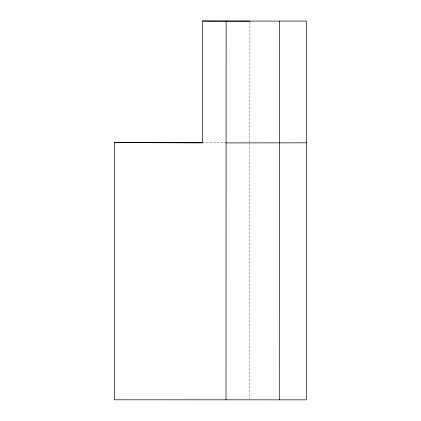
<?xml version="1.0" encoding="UTF-8"?>
<svg xmlns="http://www.w3.org/2000/svg" width="421" height="421" viewBox="0 0 421 421"><rect width="100%" height="100%" fill="white"/><g stroke="black" fill="none" stroke-linecap="round" stroke-linejoin="round"><path stroke-width="0.32" stroke-dasharray="2.1 1.58" d="M249.811 142.261L249.942 21.829M202.464 142.798L225.477 142.856M249.811 143.577L249.811 398.619"/><path stroke-width="0.63" d="M114.538 142.635L114.538 399.792L306.33 399.845L306.462 21.082L202.596 21.055L202.464 142.798L114.538 142.635L202.464 142.798M225.998 399.924L226.13 21.171M279.407 21.129L279.276 399.887M250.037 21.171L202.596 21.055M306.33 142.83L225.998 142.914"/></g></svg>
